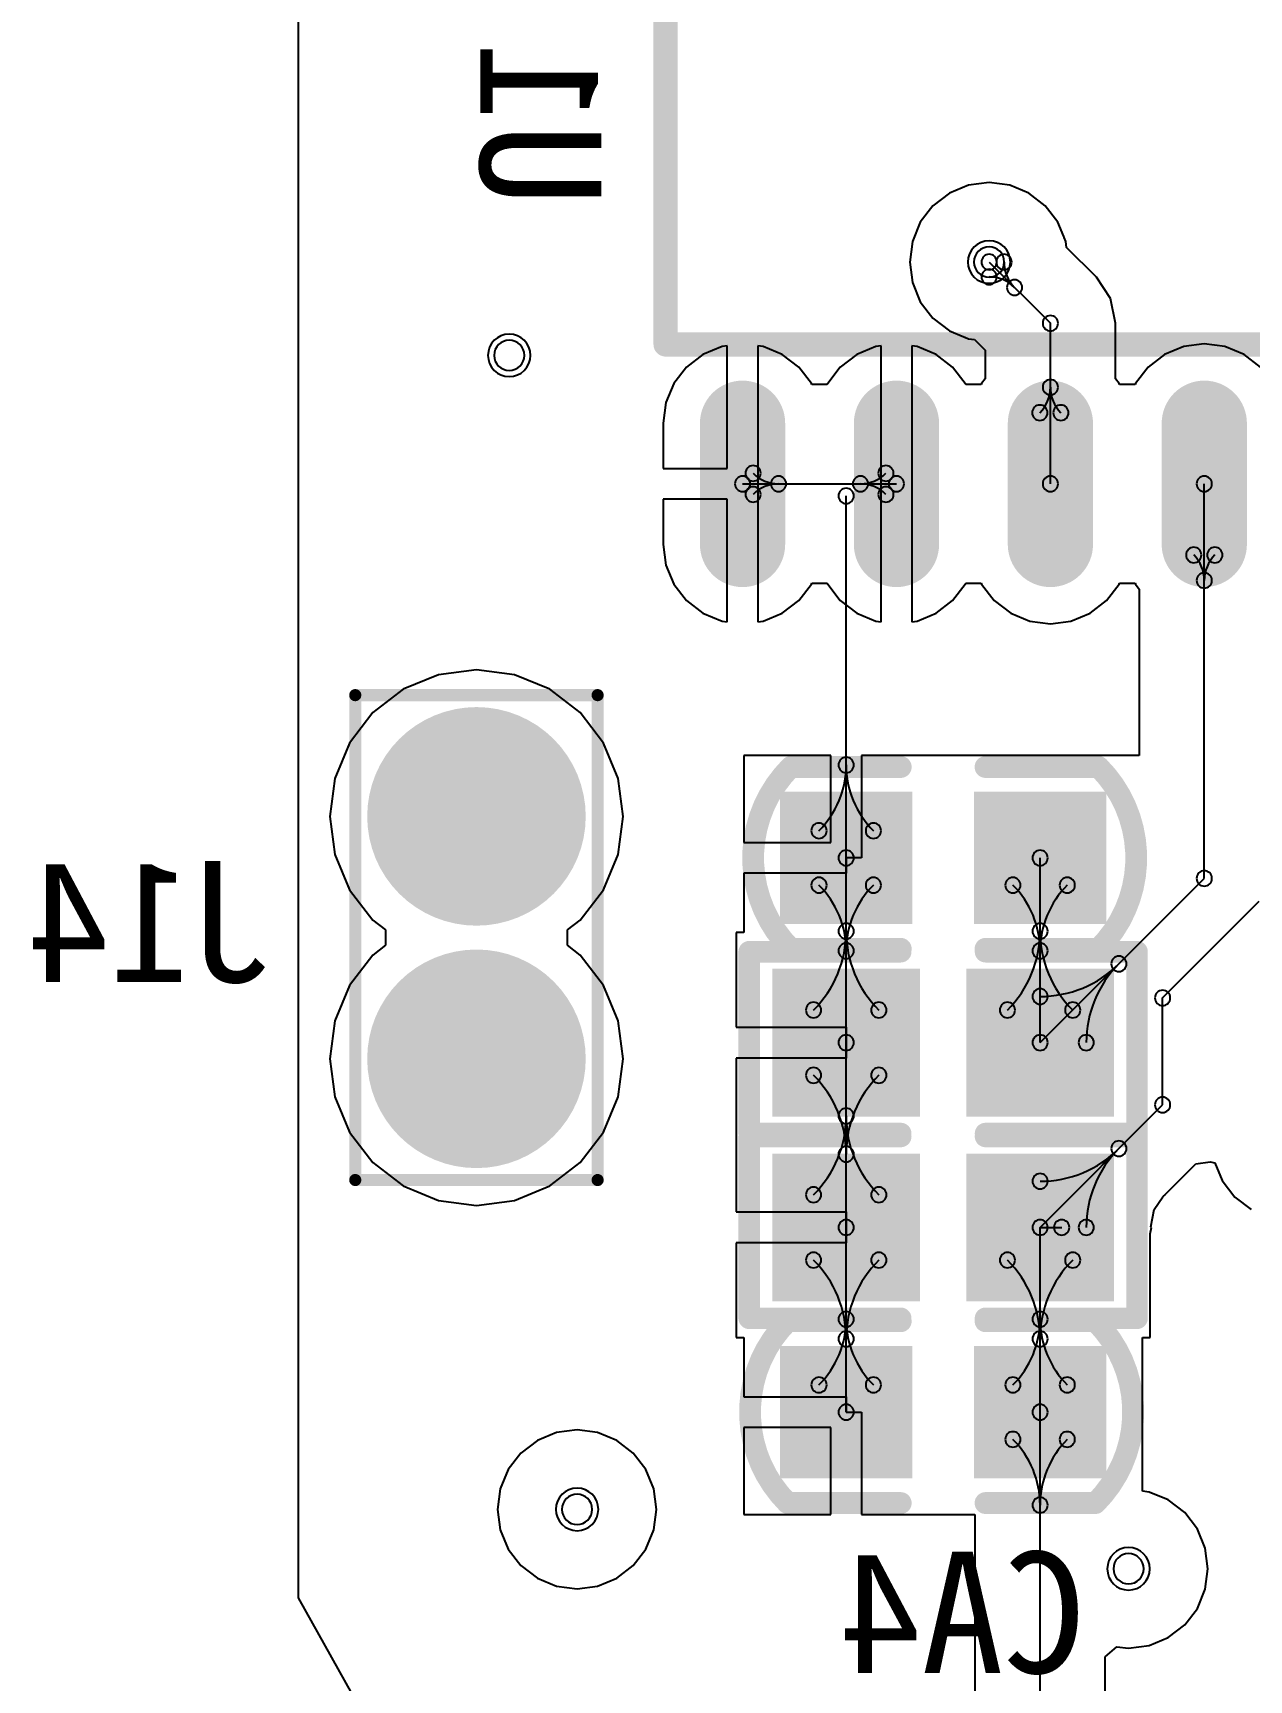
# Model space of a CAD drawing. Header units: inches. Extents: x 32166 to 34772, y 2386 to 4229.
# Drawn here: x 34273 to 34316.4, y 3121.5 to 3180.2 of the extents above; entities that cross this region are included whole.
import ezdxf

# ---------------------------------------------------------------- set-up
doc = ezdxf.new("R2010")
doc.units = ezdxf.units.IN
doc.header["$LTSCALE"] = 0.64311
doc.header["$MEASUREMENT"] = 0
for name, color, linetype in [('BOTTOMLAYER', 5, 'CONTINUOUS'), ('BOTTOMOVERLAY', 54, 'CONTINUOUS'), ('BOTTOMPASTE', 16, 'CONTINUOUS'), ('BOTTOMSOLDER', 6, 'CONTINUOUS'), ('MULTILAYER', 9, 'CONTINUOUS')]:
    doc.layers.add(name, color=color, linetype=linetype)
doc.styles.get("Standard").update_dxf_attribs({"font": 'txt', "width": 0.8})

msp = doc.modelspace()

# ---------------------------------------------------------------- linework, layer by layer
at = {"layer": 'BOTTOMLAYER'}
for p, q in [((34282.479, 3124.393), (34282.479, 3227.382)), ((34306.368, 3174.735), (34305.685, 3174.452)), ((34307.101, 3174.832), (34306.368, 3174.735)), ((34307.834, 3174.735), (34307.101, 3174.832)), ((34308.517, 3174.452), (34307.834, 3174.735)), ((34305.098, 3174.002), (34304.648, 3173.415)), ((34305.685, 3174.452), (34305.098, 3174.002)), ((34309.104, 3174.002), (34308.517, 3174.452)), ((34309.554, 3173.415), (34309.104, 3174.002)), ((34304.648, 3173.415), (34304.365, 3172.732)), ((34309.765, 3172.905), (34309.554, 3173.415)), ((34304.365, 3172.732), (34304.269, 3171.999)), ((34309.777, 3172.888), (34309.765, 3172.905)), ((34309.781, 3172.867), (34309.777, 3172.888)), ((34309.837, 3172.732), (34309.781, 3172.867)), ((34309.865, 3172.518), (34309.837, 3172.732)), ((34310.926, 3171.457), (34309.865, 3172.518)), ((34304.269, 3171.999), (34304.365, 3171.266)), ((34307.101, 3171.999), (34309.285, 3169.816)), ((34304.365, 3171.266), (34304.648, 3170.583)), ((34311.429, 3170.704), (34310.926, 3171.457)), ((34304.648, 3170.583), (34305.098, 3169.997)), ((34311.606, 3169.816), (34311.429, 3170.704)), ((34305.098, 3169.997), (34305.685, 3169.547)), ((34309.285, 3164.094), (34309.285, 3169.816)), ((34311.606, 3167.841), (34311.606, 3169.816)), ((34305.685, 3169.547), (34306.195, 3169.335)), ((34306.195, 3169.335), (34306.213, 3169.323)), ((34306.213, 3169.323), (34306.234, 3169.319)), ((34306.234, 3169.319), (34306.368, 3169.264)), ((34306.368, 3169.264), (34306.582, 3169.235)), ((34306.582, 3169.235), (34306.963, 3168.854)), ((34296.896, 3168.707), (34296.309, 3168.256)), ((34297.579, 3168.989), (34296.896, 3168.707)), ((34297.763, 3169.014), (34297.579, 3168.989)), ((34297.763, 3164.642), (34297.763, 3169.014)), ((34299.045, 3168.989), (34298.861, 3169.014)), ((34298.861, 3169.014), (34298.861, 3164.093)), ((34299.728, 3168.707), (34299.045, 3168.989)), ((34300.315, 3168.256), (34299.728, 3168.707)), ((34302.382, 3168.707), (34301.796, 3168.256)), ((34303.065, 3168.989), (34302.382, 3168.707)), ((34303.25, 3169.014), (34303.065, 3168.989)), ((34303.25, 3164.093), (34303.25, 3169.014)), ((34304.531, 3168.989), (34304.347, 3169.014)), ((34304.347, 3169.014), (34304.347, 3164.093)), ((34305.214, 3168.707), (34304.531, 3168.989)), ((34305.801, 3168.256), (34305.214, 3168.707)), ((34306.963, 3168.854), (34306.963, 3167.841)), ((34313.355, 3168.707), (34312.768, 3168.256)), ((34314.038, 3168.989), (34313.355, 3168.707)), ((34314.771, 3169.086), (34314.038, 3168.989)), ((34315.504, 3168.989), (34314.771, 3169.086)), ((34316.187, 3168.707), (34315.504, 3168.989)), ((34316.774, 3168.256), (34316.187, 3168.707)), ((34296.309, 3168.256), (34295.859, 3167.67)), ((34300.765, 3167.67), (34300.315, 3168.256)), ((34301.796, 3168.256), (34301.346, 3167.67)), ((34306.251, 3167.67), (34305.801, 3168.256)), ((34312.768, 3168.256), (34312.318, 3167.67)), ((34295.859, 3167.67), (34295.576, 3166.987)), ((34300.781, 3167.631), (34300.765, 3167.67)), ((34301.329, 3167.631), (34300.781, 3167.631)), ((34301.346, 3167.67), (34301.329, 3167.631)), ((34306.267, 3167.631), (34306.251, 3167.67)), ((34306.816, 3167.631), (34306.267, 3167.631)), ((34306.832, 3167.67), (34306.816, 3167.631)), ((34306.963, 3167.841), (34306.832, 3167.67)), ((34311.737, 3167.67), (34311.606, 3167.841)), ((34311.754, 3167.631), (34311.737, 3167.67)), ((34312.302, 3167.631), (34311.754, 3167.631)), ((34312.318, 3167.67), (34312.302, 3167.631)), ((34295.576, 3166.987), (34295.48, 3166.254)), ((34295.48, 3166.254), (34295.48, 3164.642)), ((34295.48, 3164.642), (34297.763, 3164.642)), ((34298.312, 3164.094), (34303.798, 3164.094)), ((34298.861, 3164.093), (34298.861, 3159.174)), ((34303.25, 3159.174), (34303.25, 3164.093)), ((34304.347, 3164.093), (34304.347, 3159.174)), ((34314.771, 3150.032), (34314.771, 3164.094)), ((34297.763, 3163.545), (34295.48, 3163.545)), ((34295.48, 3163.545), (34295.48, 3161.934)), ((34297.763, 3159.174), (34297.763, 3163.545)), ((34302.006, 3150.762), (34302.006, 3163.662)), ((34295.48, 3161.934), (34295.576, 3161.201)), ((34295.576, 3161.201), (34295.859, 3160.518)), ((34295.859, 3160.518), (34296.309, 3159.931)), ((34300.315, 3159.931), (34300.765, 3160.518)), ((34300.765, 3160.518), (34300.781, 3160.557)), ((34300.781, 3160.557), (34301.329, 3160.557)), ((34301.329, 3160.557), (34301.346, 3160.518)), ((34301.346, 3160.518), (34301.796, 3159.931)), ((34305.801, 3159.931), (34306.251, 3160.518)), ((34306.251, 3160.518), (34306.267, 3160.557)), ((34306.267, 3160.557), (34306.816, 3160.557)), ((34306.816, 3160.557), (34306.832, 3160.518)), ((34306.832, 3160.518), (34307.282, 3159.931)), ((34311.287, 3159.931), (34311.737, 3160.518)), ((34311.737, 3160.518), (34311.754, 3160.557)), ((34311.754, 3160.557), (34312.302, 3160.557)), ((34312.302, 3160.557), (34312.318, 3160.518)), ((34312.318, 3160.518), (34312.45, 3160.346)), ((34296.309, 3159.931), (34296.896, 3159.481)), ((34299.728, 3159.481), (34300.315, 3159.931)), ((34301.796, 3159.931), (34302.382, 3159.481)), ((34305.214, 3159.481), (34305.801, 3159.931)), ((34307.282, 3159.931), (34307.869, 3159.481)), ((34310.701, 3159.481), (34311.287, 3159.931)), ((34312.45, 3160.346), (34312.45, 3154.411)), ((34296.896, 3159.481), (34297.579, 3159.198)), ((34299.045, 3159.198), (34299.728, 3159.481)), ((34302.382, 3159.481), (34303.065, 3159.198)), ((34304.531, 3159.198), (34305.214, 3159.481)), ((34307.869, 3159.481), (34308.552, 3159.198)), ((34310.018, 3159.198), (34310.701, 3159.481)), ((34297.579, 3159.198), (34297.763, 3159.174)), ((34298.861, 3159.174), (34299.045, 3159.198)), ((34303.065, 3159.198), (34303.25, 3159.174)), ((34304.347, 3159.174), (34304.531, 3159.198)), ((34308.552, 3159.198), (34309.285, 3159.102)), ((34309.285, 3159.102), (34310.018, 3159.198)), ((34288.826, 3157.471), (34287.473, 3157.293)), ((34290.18, 3157.293), (34288.826, 3157.471)), ((34287.473, 3157.293), (34286.212, 3156.771)), ((34291.441, 3156.771), (34290.18, 3157.293)), ((34286.212, 3156.771), (34285.129, 3155.94)), ((34292.524, 3155.94), (34291.441, 3156.771)), ((34285.129, 3155.94), (34284.298, 3154.857)), ((34293.355, 3154.857), (34292.524, 3155.94)), ((34284.298, 3154.857), (34283.776, 3153.596)), ((34293.877, 3153.596), (34293.355, 3154.857)), ((34301.457, 3154.411), (34298.357, 3154.411)), ((34298.357, 3154.411), (34298.357, 3151.311)), ((34301.457, 3151.311), (34301.457, 3154.411)), ((34312.45, 3154.411), (34302.554, 3154.411)), ((34302.554, 3154.411), (34302.554, 3150.761)), ((34283.776, 3153.596), (34283.598, 3152.243)), ((34294.055, 3152.243), (34293.877, 3153.596)), ((34283.598, 3152.243), (34283.776, 3150.889)), ((34293.877, 3150.889), (34294.055, 3152.243)), ((34298.357, 3151.311), (34301.457, 3151.311)), ((34283.776, 3150.889), (34284.298, 3149.628)), ((34293.355, 3149.628), (34293.877, 3150.889)), ((34302.006, 3144.179), (34302.006, 3150.762)), ((34302.554, 3150.761), (34302.007, 3150.761)), ((34302.007, 3150.761), (34302.007, 3150.214)), ((34308.918, 3144.179), (34308.918, 3150.762)), ((34302.007, 3150.214), (34298.357, 3150.214)), ((34298.357, 3150.214), (34298.357, 3148.101)), ((34308.918, 3144.179), (34314.771, 3150.032)), ((34284.298, 3149.628), (34285.129, 3148.545)), ((34292.524, 3148.545), (34293.355, 3149.628)), ((34313.285, 3145.773), (34316.732, 3149.22)), ((34285.129, 3148.545), (34285.583, 3148.197)), ((34285.583, 3148.197), (34285.583, 3147.648)), ((34292.07, 3148.197), (34292.524, 3148.545)), ((34292.07, 3147.648), (34292.07, 3148.197)), ((34298.357, 3148.101), (34298.083, 3148.101)), ((34298.083, 3148.101), (34298.083, 3144.727)), ((34285.583, 3147.648), (34285.129, 3147.3)), ((34292.524, 3147.3), (34292.07, 3147.648)), ((34285.129, 3147.3), (34284.298, 3146.217)), ((34293.355, 3146.217), (34292.524, 3147.3)), ((34284.298, 3146.217), (34283.776, 3144.956)), ((34293.877, 3144.956), (34293.355, 3146.217)), ((34313.285, 3141.962), (34313.285, 3145.773)), ((34283.776, 3144.956), (34283.598, 3143.603)), ((34294.055, 3143.603), (34293.877, 3144.956)), ((34298.083, 3144.727), (34302.007, 3144.727)), ((34302.007, 3144.727), (34302.007, 3143.63)), ((34302.006, 3137.595), (34302.006, 3144.179)), ((34283.598, 3143.603), (34283.776, 3142.249)), ((34293.877, 3142.249), (34294.055, 3143.603)), ((34302.007, 3143.63), (34298.083, 3143.63)), ((34298.083, 3143.63), (34298.083, 3140.256)), ((34283.776, 3142.249), (34284.298, 3140.988)), ((34293.355, 3140.988), (34293.877, 3142.249)), ((34308.918, 3137.595), (34313.285, 3141.962)), ((34284.298, 3140.988), (34285.129, 3139.905)), ((34292.524, 3139.905), (34293.355, 3140.988)), ((34285.129, 3139.905), (34286.212, 3139.074)), ((34291.441, 3139.074), (34292.524, 3139.905)), ((34298.083, 3140.256), (34298.083, 3138.144)), ((34313.375, 3138.77), (34314.465, 3139.86)), ((34314.465, 3139.86), (34314.982, 3139.928)), ((34314.982, 3139.928), (34315.145, 3139.895)), ((34315.145, 3139.895), (34315.407, 3139.263)), ((34315.407, 3139.263), (34315.857, 3138.677)), ((34286.212, 3139.074), (34287.473, 3138.552)), ((34290.18, 3138.552), (34291.441, 3139.074)), ((34312.99, 3138.236), (34313.291, 3138.685)), ((34313.291, 3138.685), (34313.319, 3138.713)), ((34313.319, 3138.713), (34313.375, 3138.757)), ((34313.375, 3138.757), (34313.375, 3138.77)), ((34313.375, 3138.757), (34313.375, 3138.757)), ((34315.857, 3138.677), (34316.444, 3138.227)), ((34287.473, 3138.552), (34288.826, 3138.374)), ((34288.826, 3138.374), (34290.18, 3138.552)), ((34298.083, 3138.144), (34302.007, 3138.144)), ((34302.007, 3138.144), (34302.007, 3137.046)), ((34312.867, 3137.616), (34312.99, 3138.236)), ((34302.006, 3131.011), (34302.006, 3137.595)), ((34308.918, 3137.595), (34309.687, 3137.595)), ((34308.918, 3131.011), (34308.918, 3137.595)), ((34312.84, 3137.371), (34312.885, 3137.595)), ((34312.885, 3137.595), (34312.867, 3137.616)), ((34312.885, 3137.595), (34312.885, 3137.595)), ((34302.007, 3137.046), (34298.083, 3137.046)), ((34298.083, 3137.046), (34298.083, 3133.672)), ((34312.84, 3133.672), (34312.84, 3137.371)), ((34298.083, 3133.672), (34298.357, 3133.672)), ((34298.357, 3133.672), (34298.357, 3131.56)), ((34312.566, 3128.197), (34312.566, 3133.672)), ((34312.566, 3133.672), (34312.84, 3133.672)), ((34298.357, 3131.56), (34302.007, 3131.56)), ((34302.007, 3131.56), (34302.007, 3131.012)), ((34301.457, 3130.463), (34298.357, 3130.463)), ((34298.357, 3130.463), (34298.357, 3127.363)), ((34301.457, 3127.363), (34301.457, 3130.463)), ((34302.007, 3131.012), (34302.554, 3131.012)), ((34302.554, 3131.012), (34302.554, 3127.363)), ((34308.918, 3119.555), (34308.918, 3131.011)), ((34290.997, 3129.999), (34290.41, 3129.549)), ((34291.68, 3130.282), (34290.997, 3129.999)), ((34292.413, 3130.379), (34291.68, 3130.282)), ((34293.146, 3130.282), (34292.413, 3130.379)), ((34293.829, 3129.999), (34293.146, 3130.282)), ((34294.416, 3129.549), (34293.829, 3129.999)), ((34290.41, 3129.549), (34289.96, 3128.962)), ((34294.866, 3128.962), (34294.416, 3129.549)), ((34289.96, 3128.962), (34289.677, 3128.279)), ((34295.149, 3128.279), (34294.866, 3128.962)), ((34289.677, 3128.279), (34289.581, 3127.546)), ((34295.245, 3127.546), (34295.149, 3128.279)), ((34312.804, 3128.165), (34312.566, 3128.197)), ((34313.487, 3127.883), (34312.804, 3128.165)), ((34289.581, 3127.546), (34289.677, 3126.813)), ((34295.149, 3126.813), (34295.245, 3127.546)), ((34314.074, 3127.432), (34313.487, 3127.883)), ((34298.357, 3127.363), (34301.457, 3127.363)), ((34302.554, 3127.363), (34306.596, 3127.363)), ((34306.596, 3127.363), (34306.596, 3120.516)), ((34314.524, 3126.846), (34314.074, 3127.432)), ((34289.677, 3126.813), (34289.96, 3126.13)), ((34294.866, 3126.13), (34295.149, 3126.813)), ((34314.807, 3126.163), (34314.524, 3126.846)), ((34289.96, 3126.13), (34290.41, 3125.544)), ((34294.416, 3125.544), (34294.866, 3126.13)), ((34314.903, 3125.43), (34314.807, 3126.163)), ((34290.41, 3125.544), (34290.997, 3125.094)), ((34293.829, 3125.094), (34294.416, 3125.544)), ((34314.807, 3124.697), (34314.903, 3125.43)), ((34290.997, 3125.094), (34291.68, 3124.811)), ((34291.68, 3124.811), (34292.413, 3124.714)), ((34292.413, 3124.714), (34293.146, 3124.811)), ((34293.146, 3124.811), (34293.829, 3125.094)), ((34314.524, 3124.014), (34314.807, 3124.697)), ((34291.209, 3108.786), (34282.479, 3124.393)), ((34314.074, 3123.427), (34314.524, 3124.014)), ((34313.487, 3122.977), (34314.074, 3123.427)), ((34312.804, 3122.694), (34313.487, 3122.977)), ((34311.239, 3122.291), (34311.651, 3122.653)), ((34311.239, 3119.555), (34311.239, 3122.291)), ((34311.651, 3122.653), (34312.071, 3122.598)), ((34312.071, 3122.598), (34312.804, 3122.694))]:
    msp.add_line(p, q, dxfattribs=at)
at = {"layer": 'BOTTOMLAYER', "const_width": 2.16}
for points in [[(34298.312, 3166.254), (34298.312, 3161.934)], [(34303.798, 3166.254), (34303.798, 3161.934)], [(34309.285, 3166.254), (34309.285, 3161.934)], [(34314.771, 3166.254), (34314.771, 3161.934)]]:
    msp.add_lwpolyline(points, dxfattribs=at)
at = {"layer": 'BOTTOMLAYER'}
for points, const_width in [([(34298.312, 3165.714, 1), (34298.312, 3166.794, 1)], 1.08), ([(34303.798, 3165.714, 1), (34303.798, 3166.794, 1)], 1.08), ([(34309.285, 3165.714, 1), (34309.285, 3166.794, 1)], 1.08), ([(34314.771, 3165.714, 1), (34314.771, 3166.794, 1)], 1.08), ([(34298.312, 3161.394, 1), (34298.312, 3162.474, 1)], 1.08), ([(34303.798, 3161.394, 1), (34303.798, 3162.474, 1)], 1.08), ([(34309.285, 3161.394, 1), (34309.285, 3162.474, 1)], 1.08), ([(34314.771, 3161.394, 1), (34314.771, 3162.474, 1)], 1.08), ([(34290.554, 3152.243, 1), (34287.098, 3152.243, 1)], 3.456), ([(34290.554, 3143.603, 1), (34287.098, 3143.603, 1)], 3.456)]:
    msp.add_lwpolyline(points, format="xyb", close=True, dxfattribs=dict(at, const_width=const_width))
for centre, radius, start, end in [((34307.101, 3171.999), 0.54, 0, 180), ((34307.101, 3171.999), 0.274, 0, 180), ((34307.632, 3171.999), 0.274, 0, 180), ((34307.632, 3171.999), 0.274, 0, 180), ((34307.101, 3171.999), 0.54, 180, 0), ((34307.101, 3171.999), 0.274, 180, 0), ((34307.101, 3171.468), 0.274, 0, 180), ((34307.101, 3171.468), 0.274, 0, 180), ((34307.632, 3171.999), 0.274, 180, 0), ((34307.632, 3171.999), 0.274, 180, 0), ((34308.915, 3171.999), 1.283, 180.00037, 225.00037), ((34308.915, 3171.999), 1.283, 180.00037, 225.00037), ((34307.101, 3171.468), 0.274, 180, 0), ((34307.101, 3171.468), 0.274, 180, 0), ((34307.101, 3170.185), 1.283, 44.99963, 89.99963), ((34307.101, 3170.185), 1.283, 44.99963, 89.99963), ((34308.008, 3171.092), 0.274, 0, 180), ((34308.008, 3171.092), 0.274, 0, 180), ((34308.008, 3171.092), 0.274, 0, 180), ((34308.008, 3171.092), 0.274, 0, 180), ((34308.008, 3171.092), 0.274, 180, 0), ((34308.008, 3171.092), 0.274, 180, 0), ((34308.008, 3171.092), 0.274, 180, 0), ((34308.008, 3171.092), 0.274, 180, 0), ((34309.285, 3169.816), 0.274, 0, 180), ((34309.285, 3169.816), 0.274, 0, 180), ((34309.285, 3169.816), 0.274, 180, 0), ((34309.285, 3169.816), 0.274, 180, 0), ((34289.996, 3168.673), 0.54, 0, 180), ((34289.996, 3168.673), 0.54, 180, 0), ((34308.002, 3167.537), 1.283, 314.99963, 359.99963), ((34308.002, 3167.537), 1.283, 314.99963, 359.99963), ((34309.285, 3167.537), 0.274, 0, 180), ((34309.285, 3167.537), 0.274, 0, 180), ((34309.285, 3167.537), 0.274, 0, 180), ((34309.285, 3167.537), 0.274, 0, 180), ((34309.285, 3167.537), 0.274, 180, 0), ((34309.285, 3167.537), 0.274, 180, 0), ((34309.285, 3167.537), 0.274, 180, 0), ((34309.285, 3167.537), 0.274, 180, 0), ((34310.568, 3167.537), 1.283, 180.00037, 225.00037), ((34310.568, 3167.537), 1.283, 180.00037, 225.00037), ((34308.909, 3166.629), 0.274, 0, 180), ((34308.909, 3166.629), 0.274, 0, 180), ((34309.66, 3166.629), 0.274, 0, 180), ((34309.66, 3166.629), 0.274, 0, 180), ((34308.909, 3166.629), 0.274, 180, 0), ((34308.909, 3166.629), 0.274, 180, 0), ((34309.66, 3166.629), 0.274, 180, 0), ((34309.66, 3166.629), 0.274, 180, 0), ((34298.688, 3164.469), 0.274, 0, 180), ((34298.688, 3164.469), 0.274, 0, 180), ((34303.423, 3164.469), 0.274, 0, 180), ((34303.423, 3164.469), 0.274, 0, 180), ((34298.312, 3164.094), 0.274, 0, 180), ((34298.312, 3164.094), 0.274, 180, 0), ((34298.688, 3164.469), 0.274, 180, 0), ((34298.688, 3164.469), 0.274, 180, 0), ((34298.688, 3163.718), 0.274, 0, 180), ((34298.688, 3163.718), 0.274, 0, 180), ((34299.595, 3165.377), 1.283, 224.99963, 269.99963), ((34299.595, 3165.377), 1.283, 224.99963, 269.99963), ((34299.595, 3162.811), 1.283, 90.00037, 135.00037), ((34299.595, 3162.811), 1.283, 90.00037, 135.00037), ((34299.595, 3164.094), 0.274, 0, 180), ((34299.595, 3164.094), 0.274, 0, 180), ((34299.595, 3164.094), 0.274, 0, 180), ((34299.595, 3164.094), 0.274, 0, 180), ((34299.595, 3164.094), 0.274, 180, 0), ((34299.595, 3164.094), 0.274, 180, 0), ((34299.595, 3164.094), 0.274, 180, 0), ((34299.595, 3164.094), 0.274, 180, 0), ((34302.006, 3163.662), 0.274, 0, 180), ((34302.515, 3164.094), 0.274, 0, 180), ((34302.515, 3164.094), 0.274, 0, 180), ((34302.515, 3164.094), 0.274, 0, 180), ((34302.515, 3164.094), 0.274, 0, 180), ((34302.515, 3164.094), 0.274, 180, 0), ((34302.515, 3164.094), 0.274, 180, 0), ((34302.515, 3164.094), 0.274, 180, 0), ((34302.515, 3164.094), 0.274, 180, 0), ((34302.515, 3165.377), 1.283, 270.00037, 315.00037), ((34302.515, 3165.377), 1.283, 270.00037, 315.00037), ((34302.515, 3162.811), 1.283, 44.99963, 89.99963), ((34302.515, 3162.811), 1.283, 44.99963, 89.99963), ((34303.423, 3164.469), 0.274, 180, 0), ((34303.423, 3164.469), 0.274, 180, 0), ((34303.423, 3163.718), 0.274, 0, 180), ((34303.423, 3163.718), 0.274, 0, 180), ((34303.798, 3164.094), 0.274, 0, 180), ((34303.798, 3164.094), 0.274, 180, 0), ((34309.285, 3164.094), 0.274, 0, 180), ((34309.285, 3164.094), 0.274, 180, 0), ((34314.771, 3164.094), 0.274, 0, 180), ((34314.771, 3164.094), 0.274, 180, 0), ((34298.688, 3163.718), 0.274, 180, 0), ((34298.688, 3163.718), 0.274, 180, 0), ((34302.006, 3163.662), 0.274, 180, 0), ((34303.423, 3163.718), 0.274, 180, 0), ((34303.423, 3163.718), 0.274, 180, 0), ((34314.395, 3161.558), 0.274, 0, 180), ((34314.395, 3161.558), 0.274, 0, 180), ((34315.147, 3161.558), 0.274, 0, 180), ((34315.147, 3161.558), 0.274, 0, 180), ((34314.395, 3161.558), 0.274, 180, 0), ((34314.395, 3161.558), 0.274, 180, 0), ((34313.488, 3160.651), 1.283, 0.00037, 45.00037), ((34313.488, 3160.651), 1.283, 0.00037, 45.00037), ((34316.054, 3160.651), 1.283, 134.99963, 179.99963), ((34316.054, 3160.651), 1.283, 134.99963, 179.99963), ((34315.147, 3161.558), 0.274, 180, 0), ((34315.147, 3161.558), 0.274, 180, 0), ((34314.771, 3160.651), 0.274, 0, 180), ((34314.771, 3160.651), 0.274, 0, 180), ((34314.771, 3160.651), 0.274, 0, 180), ((34314.771, 3160.651), 0.274, 0, 180), ((34314.771, 3160.651), 0.274, 180, 0), ((34314.771, 3160.651), 0.274, 180, 0), ((34314.771, 3160.651), 0.274, 180, 0), ((34314.771, 3160.651), 0.274, 180, 0), ((34298.694, 3154.074), 3.311, 315.00014, 0.00014), ((34298.694, 3154.074), 3.311, 315.00014, 0.00014), ((34302.006, 3154.074), 0.274, 0, 180), ((34302.006, 3154.074), 0.274, 0, 180), ((34302.006, 3154.074), 0.274, 0, 180), ((34302.006, 3154.074), 0.274, 0, 180), ((34302.006, 3154.074), 0.274, 180, 0), ((34302.006, 3154.074), 0.274, 180, 0), ((34302.006, 3154.074), 0.274, 180, 0), ((34302.006, 3154.074), 0.274, 180, 0), ((34305.317, 3154.074), 3.311, 179.99986, 224.99986), ((34305.317, 3154.074), 3.311, 179.99986, 224.99986), ((34301.036, 3151.732), 0.274, 0, 180), ((34301.036, 3151.732), 0.274, 0, 180), ((34301.036, 3151.732), 0.274, 180, 0), ((34301.036, 3151.732), 0.274, 180, 0), ((34302.975, 3151.732), 0.274, 0, 180), ((34302.975, 3151.732), 0.274, 0, 180), ((34302.975, 3151.732), 0.274, 180, 0), ((34302.975, 3151.732), 0.274, 180, 0), ((34302.006, 3150.762), 0.274, 0, 180), ((34302.006, 3150.762), 0.274, 0, 180), ((34308.918, 3150.762), 0.274, 0, 180), ((34302.006, 3150.762), 0.274, 180, 0), ((34302.006, 3150.762), 0.274, 180, 0), ((34308.918, 3150.762), 0.274, 180, 0), ((34301.036, 3149.792), 0.274, 0, 180), ((34301.036, 3149.792), 0.274, 0, 180), ((34302.975, 3149.792), 0.274, 0, 180), ((34302.975, 3149.792), 0.274, 0, 180), ((34307.948, 3149.792), 0.274, 0, 180), ((34307.948, 3149.792), 0.274, 0, 180), ((34309.887, 3149.792), 0.274, 0, 180), ((34309.887, 3149.792), 0.274, 0, 180), ((34314.771, 3150.032), 0.274, 0, 180), ((34314.771, 3150.032), 0.274, 0, 180), ((34314.771, 3150.032), 0.274, 180, 0), ((34314.771, 3150.032), 0.274, 180, 0), ((34301.036, 3149.792), 0.274, 180, 0), ((34301.036, 3149.792), 0.274, 180, 0), ((34298.694, 3147.451), 3.311, 359.99986, 44.99986), ((34298.694, 3147.451), 3.311, 359.99986, 44.99986), ((34305.317, 3147.451), 3.311, 135.00014, 180.00014), ((34305.317, 3147.451), 3.311, 135.00014, 180.00014), ((34302.975, 3149.792), 0.274, 180, 0), ((34302.975, 3149.792), 0.274, 180, 0), ((34307.948, 3149.792), 0.274, 180, 0), ((34307.948, 3149.792), 0.274, 180, 0), ((34305.606, 3147.451), 3.311, 359.99986, 44.99986), ((34305.606, 3147.451), 3.311, 359.99986, 44.99986), ((34312.229, 3147.451), 3.311, 135.00014, 180.00014), ((34312.229, 3147.451), 3.311, 135.00014, 180.00014), ((34309.887, 3149.792), 0.274, 180, 0), ((34309.887, 3149.792), 0.274, 180, 0), ((34298.032, 3148.152), 3.974, 315, 0), ((34298.032, 3148.152), 3.974, 315, 0), ((34302.006, 3148.152), 0.274, 0, 180), ((34302.006, 3148.152), 0.274, 0, 180), ((34302.006, 3148.152), 0.274, 0, 180), ((34302.006, 3148.152), 0.274, 0, 180), ((34302.006, 3148.152), 0.274, 180, 0), ((34302.006, 3148.152), 0.274, 180, 0), ((34302.006, 3148.152), 0.274, 180, 0), ((34302.006, 3148.152), 0.274, 180, 0), ((34305.979, 3148.152), 3.974, 180, 225), ((34305.979, 3148.152), 3.974, 180, 225), ((34304.944, 3148.152), 3.974, 315, 0), ((34304.944, 3148.152), 3.974, 315, 0), ((34308.918, 3148.152), 0.274, 0, 180), ((34308.918, 3148.152), 0.274, 0, 180), ((34308.918, 3148.152), 0.274, 0, 180), ((34308.918, 3148.152), 0.274, 0, 180), ((34308.918, 3148.152), 0.274, 180, 0), ((34308.918, 3148.152), 0.274, 180, 0), ((34308.918, 3148.152), 0.274, 180, 0), ((34308.918, 3148.152), 0.274, 180, 0), ((34312.891, 3148.152), 3.974, 180, 225), ((34312.891, 3148.152), 3.974, 180, 225), ((34302.006, 3147.451), 0.274, 0, 180), ((34302.006, 3147.451), 0.274, 0, 180), ((34302.006, 3147.451), 0.274, 0, 180), ((34302.006, 3147.451), 0.274, 0, 180), ((34308.918, 3147.451), 0.274, 0, 180), ((34308.918, 3147.451), 0.274, 0, 180), ((34308.918, 3147.451), 0.274, 0, 180), ((34308.918, 3147.451), 0.274, 0, 180), ((34302.006, 3147.451), 0.274, 180, 0), ((34302.006, 3147.451), 0.274, 180, 0), ((34302.006, 3147.451), 0.274, 180, 0), ((34302.006, 3147.451), 0.274, 180, 0), ((34308.918, 3147.451), 0.274, 180, 0), ((34308.918, 3147.451), 0.274, 180, 0), ((34308.918, 3147.451), 0.274, 180, 0), ((34308.918, 3147.451), 0.274, 180, 0), ((34308.918, 3149.798), 3.974, 270, 315), ((34308.918, 3149.798), 3.974, 270, 315), ((34314.537, 3144.179), 3.974, 135, 180), ((34314.537, 3144.179), 3.974, 135, 180), ((34311.727, 3146.988), 0.274, 0, 180), ((34311.727, 3146.988), 0.274, 0, 180), ((34311.727, 3146.988), 0.274, 0, 180), ((34311.727, 3146.988), 0.274, 0, 180), ((34311.727, 3146.988), 0.274, 180, 0), ((34311.727, 3146.988), 0.274, 180, 0), ((34311.727, 3146.988), 0.274, 180, 0), ((34311.727, 3146.988), 0.274, 180, 0), ((34308.918, 3145.824), 0.274, 0, 180), ((34308.918, 3145.824), 0.274, 0, 180), ((34308.918, 3145.824), 0.274, 180, 0), ((34308.918, 3145.824), 0.274, 180, 0), ((34313.285, 3145.773), 0.274, 0, 180), ((34313.285, 3145.773), 0.274, 0, 180), ((34313.285, 3145.773), 0.274, 180, 0), ((34313.285, 3145.773), 0.274, 180, 0), ((34300.842, 3145.342), 0.274, 0, 180), ((34300.842, 3145.342), 0.274, 0, 180), ((34300.842, 3145.342), 0.274, 180, 0), ((34300.842, 3145.342), 0.274, 180, 0), ((34303.169, 3145.342), 0.274, 0, 180), ((34303.169, 3145.342), 0.274, 0, 180), ((34303.169, 3145.342), 0.274, 180, 0), ((34303.169, 3145.342), 0.274, 180, 0), ((34307.754, 3145.342), 0.274, 0, 180), ((34307.754, 3145.342), 0.274, 0, 180), ((34307.754, 3145.342), 0.274, 180, 0), ((34307.754, 3145.342), 0.274, 180, 0), ((34310.081, 3145.342), 0.274, 0, 180), ((34310.081, 3145.342), 0.274, 0, 180), ((34310.081, 3145.342), 0.274, 180, 0), ((34310.081, 3145.342), 0.274, 180, 0), ((34302.006, 3144.179), 0.274, 0, 180), ((34302.006, 3144.179), 0.274, 0, 180), ((34302.006, 3144.179), 0.274, 180, 0), ((34302.006, 3144.179), 0.274, 180, 0), ((34308.918, 3144.179), 0.274, 0, 180), ((34308.918, 3144.179), 0.274, 0, 180), ((34308.918, 3144.179), 0.274, 180, 0), ((34308.918, 3144.179), 0.274, 180, 0), ((34310.563, 3144.179), 0.274, 0, 180), ((34310.563, 3144.179), 0.274, 0, 180), ((34310.563, 3144.179), 0.274, 180, 0), ((34310.563, 3144.179), 0.274, 180, 0), ((34300.842, 3143.015), 0.274, 0, 180), ((34300.842, 3143.015), 0.274, 0, 180), ((34300.842, 3143.015), 0.274, 180, 0), ((34300.842, 3143.015), 0.274, 180, 0), ((34298.032, 3140.205), 3.974, 360, 45), ((34298.032, 3140.205), 3.974, 360, 45), ((34305.979, 3140.205), 3.974, 135, 180), ((34305.979, 3140.205), 3.974, 135, 180), ((34303.169, 3143.015), 0.274, 0, 180), ((34303.169, 3143.015), 0.274, 0, 180), ((34303.169, 3143.015), 0.274, 180, 0), ((34303.169, 3143.015), 0.274, 180, 0), ((34313.285, 3141.962), 0.274, 0, 180), ((34313.285, 3141.962), 0.274, 0, 180), ((34302.006, 3141.568), 0.274, 0, 180), ((34302.006, 3141.568), 0.274, 0, 180), ((34302.006, 3141.568), 0.274, 0, 180), ((34302.006, 3141.568), 0.274, 0, 180), ((34313.285, 3141.962), 0.274, 180, 0), ((34313.285, 3141.962), 0.274, 180, 0), ((34298.032, 3141.568), 3.974, 315, 0), ((34298.032, 3141.568), 3.974, 315, 0), ((34302.006, 3141.568), 0.274, 180, 0), ((34302.006, 3141.568), 0.274, 180, 0), ((34302.006, 3141.568), 0.274, 180, 0), ((34302.006, 3141.568), 0.274, 180, 0), ((34305.979, 3141.568), 3.974, 180, 225), ((34305.979, 3141.568), 3.974, 180, 225), ((34302.006, 3140.205), 0.274, 0, 180), ((34302.006, 3140.205), 0.274, 0, 180), ((34302.006, 3140.205), 0.274, 0, 180), ((34302.006, 3140.205), 0.274, 0, 180), ((34311.727, 3140.405), 0.274, 0, 180), ((34311.727, 3140.405), 0.274, 0, 180), ((34311.727, 3140.405), 0.274, 0, 180), ((34311.727, 3140.405), 0.274, 0, 180), ((34302.006, 3140.205), 0.274, 180, 0), ((34302.006, 3140.205), 0.274, 180, 0), ((34302.006, 3140.205), 0.274, 180, 0), ((34302.006, 3140.205), 0.274, 180, 0), ((34308.918, 3143.214), 3.974, 270, 315), ((34308.918, 3143.214), 3.974, 270, 315), ((34314.537, 3137.595), 3.974, 135, 180), ((34314.537, 3137.595), 3.974, 135, 180), ((34311.727, 3140.405), 0.274, 180, 0), ((34311.727, 3140.405), 0.274, 180, 0), ((34311.727, 3140.405), 0.274, 180, 0), ((34311.727, 3140.405), 0.274, 180, 0), ((34308.918, 3139.241), 0.274, 0, 180), ((34308.918, 3139.241), 0.274, 0, 180), ((34300.842, 3138.759), 0.274, 0, 180), ((34300.842, 3138.759), 0.274, 0, 180), ((34300.842, 3138.759), 0.274, 180, 0), ((34300.842, 3138.759), 0.274, 180, 0), ((34303.169, 3138.759), 0.274, 0, 180), ((34303.169, 3138.759), 0.274, 0, 180), ((34303.169, 3138.759), 0.274, 180, 0), ((34303.169, 3138.759), 0.274, 180, 0), ((34308.918, 3139.241), 0.274, 180, 0), ((34308.918, 3139.241), 0.274, 180, 0), ((34302.006, 3137.595), 0.274, 0, 180), ((34302.006, 3137.595), 0.274, 0, 180), ((34302.006, 3137.595), 0.274, 180, 0), ((34302.006, 3137.595), 0.274, 180, 0), ((34308.918, 3137.595), 0.274, 0, 180), ((34308.918, 3137.595), 0.274, 0, 180), ((34308.918, 3137.595), 0.274, 0, 180), ((34308.918, 3137.595), 0.274, 180, 0), ((34308.918, 3137.595), 0.274, 180, 0), ((34308.918, 3137.595), 0.274, 180, 0), ((34309.687, 3137.595), 0.274, 0, 180), ((34309.687, 3137.595), 0.274, 180, 0), ((34310.563, 3137.595), 0.274, 0, 180), ((34310.563, 3137.595), 0.274, 0, 180), ((34310.563, 3137.595), 0.274, 180, 0), ((34310.563, 3137.595), 0.274, 180, 0), ((34300.842, 3136.431), 0.274, 0, 180), ((34300.842, 3136.431), 0.274, 0, 180), ((34300.842, 3136.431), 0.274, 180, 0), ((34300.842, 3136.431), 0.274, 180, 0), ((34298.032, 3133.621), 3.974, 360, 45), ((34298.032, 3133.621), 3.974, 360, 45), ((34305.979, 3133.621), 3.974, 135, 180), ((34305.979, 3133.621), 3.974, 135, 180), ((34303.169, 3136.431), 0.274, 0, 180), ((34303.169, 3136.431), 0.274, 0, 180), ((34303.169, 3136.431), 0.274, 180, 0), ((34303.169, 3136.431), 0.274, 180, 0), ((34307.754, 3136.431), 0.274, 0, 180), ((34307.754, 3136.431), 0.274, 0, 180), ((34307.754, 3136.431), 0.274, 180, 0), ((34307.754, 3136.431), 0.274, 180, 0), ((34304.944, 3133.621), 3.974, 360, 45), ((34304.944, 3133.621), 3.974, 360, 45), ((34312.891, 3133.621), 3.974, 135, 180), ((34312.891, 3133.621), 3.974, 135, 180), ((34310.081, 3136.431), 0.274, 0, 180), ((34310.081, 3136.431), 0.274, 0, 180), ((34310.081, 3136.431), 0.274, 180, 0), ((34310.081, 3136.431), 0.274, 180, 0), ((34302.006, 3134.323), 0.274, 0, 180), ((34302.006, 3134.323), 0.274, 0, 180), ((34302.006, 3134.323), 0.274, 0, 180), ((34302.006, 3134.323), 0.274, 0, 180), ((34308.918, 3134.323), 0.274, 0, 180), ((34308.918, 3134.323), 0.274, 0, 180), ((34308.918, 3134.323), 0.274, 0, 180), ((34308.918, 3134.323), 0.274, 0, 180), ((34298.694, 3134.323), 3.311, 315.00014, 0.00014), ((34298.694, 3134.323), 3.311, 315.00014, 0.00014), ((34302.006, 3134.323), 0.274, 180, 0), ((34302.006, 3134.323), 0.274, 180, 0), ((34302.006, 3134.323), 0.274, 180, 0), ((34302.006, 3134.323), 0.274, 180, 0), ((34305.317, 3134.323), 3.311, 179.99986, 224.99986), ((34305.317, 3134.323), 3.311, 179.99986, 224.99986), ((34305.606, 3134.323), 3.311, 315.00014, 0.00014), ((34305.606, 3134.323), 3.311, 315.00014, 0.00014), ((34308.918, 3134.323), 0.274, 180, 0), ((34308.918, 3134.323), 0.274, 180, 0), ((34308.918, 3134.323), 0.274, 180, 0), ((34308.918, 3134.323), 0.274, 180, 0), ((34312.229, 3134.323), 3.311, 179.99986, 224.99986), ((34312.229, 3134.323), 3.311, 179.99986, 224.99986), ((34302.006, 3133.621), 0.274, 0, 180), ((34302.006, 3133.621), 0.274, 0, 180), ((34302.006, 3133.621), 0.274, 0, 180), ((34302.006, 3133.621), 0.274, 0, 180), ((34302.006, 3133.621), 0.274, 180, 0), ((34302.006, 3133.621), 0.274, 180, 0), ((34302.006, 3133.621), 0.274, 180, 0), ((34302.006, 3133.621), 0.274, 180, 0), ((34308.918, 3133.621), 0.274, 0, 180), ((34308.918, 3133.621), 0.274, 0, 180), ((34308.918, 3133.621), 0.274, 0, 180), ((34308.918, 3133.621), 0.274, 0, 180), ((34308.918, 3133.621), 0.274, 180, 0), ((34308.918, 3133.621), 0.274, 180, 0), ((34308.918, 3133.621), 0.274, 180, 0), ((34308.918, 3133.621), 0.274, 180, 0), ((34301.036, 3131.981), 0.274, 0, 180), ((34301.036, 3131.981), 0.274, 0, 180), ((34302.975, 3131.981), 0.274, 0, 180), ((34302.975, 3131.981), 0.274, 0, 180), ((34307.948, 3131.981), 0.274, 0, 180), ((34307.948, 3131.981), 0.274, 0, 180), ((34309.887, 3131.981), 0.274, 0, 180), ((34309.887, 3131.981), 0.274, 0, 180), ((34301.036, 3131.981), 0.274, 180, 0), ((34301.036, 3131.981), 0.274, 180, 0), ((34302.975, 3131.981), 0.274, 180, 0), ((34302.975, 3131.981), 0.274, 180, 0), ((34307.948, 3131.981), 0.274, 180, 0), ((34307.948, 3131.981), 0.274, 180, 0), ((34309.887, 3131.981), 0.274, 180, 0), ((34309.887, 3131.981), 0.274, 180, 0), ((34302.006, 3131.011), 0.274, 0, 180), ((34308.918, 3131.011), 0.274, 0, 180), ((34308.918, 3131.011), 0.274, 0, 180), ((34302.006, 3131.011), 0.274, 180, 0), ((34308.918, 3131.011), 0.274, 180, 0), ((34308.918, 3131.011), 0.274, 180, 0), ((34307.948, 3130.041), 0.274, 0, 180), ((34307.948, 3130.041), 0.274, 0, 180), ((34307.948, 3130.041), 0.274, 180, 0), ((34307.948, 3130.041), 0.274, 180, 0), ((34305.606, 3127.7), 3.311, 359.99986, 44.99986), ((34305.606, 3127.7), 3.311, 359.99986, 44.99986), ((34312.229, 3127.7), 3.311, 135.00014, 180.00014), ((34312.229, 3127.7), 3.311, 135.00014, 180.00014), ((34309.887, 3130.041), 0.274, 0, 180), ((34309.887, 3130.041), 0.274, 0, 180), ((34309.887, 3130.041), 0.274, 180, 0), ((34309.887, 3130.041), 0.274, 180, 0), ((34292.413, 3127.546), 0.54, 0, 180), ((34292.413, 3127.546), 0.54, 180, 0), ((34308.918, 3127.7), 0.274, 0, 180), ((34308.918, 3127.7), 0.274, 0, 180), ((34308.918, 3127.7), 0.274, 0, 180), ((34308.918, 3127.7), 0.274, 0, 180), ((34308.918, 3127.7), 0.274, 180, 0), ((34308.918, 3127.7), 0.274, 180, 0), ((34308.918, 3127.7), 0.274, 180, 0), ((34308.918, 3127.7), 0.274, 180, 0), ((34312.071, 3125.43), 0.54, 0, 180), ((34312.071, 3125.43), 0.54, 180, 0)]:
    msp.add_arc(centre, radius, start, end, dxfattribs=at)
for points in [[(34300.085, 3148.842), (34303.926, 3148.842), (34300.085, 3152.683), (34303.926, 3152.683)], [(34306.997, 3148.842), (34310.838, 3148.842), (34306.997, 3152.683), (34310.838, 3152.683)], [(34304.2, 3146.373), (34299.811, 3146.373), (34304.2, 3141.984), (34299.811, 3141.984)], [(34311.112, 3146.373), (34306.723, 3146.373), (34311.112, 3141.984), (34306.723, 3141.984)], [(34299.811, 3135.4), (34304.2, 3135.4), (34299.811, 3139.789), (34304.2, 3139.789)], [(34306.723, 3135.4), (34311.112, 3135.4), (34306.723, 3139.789), (34311.112, 3139.789)], [(34303.926, 3132.931), (34300.085, 3132.931), (34303.926, 3129.091), (34300.085, 3129.091)], [(34310.838, 3132.931), (34306.997, 3132.931), (34310.838, 3129.091), (34306.997, 3129.091)]]:
    msp.add_solid(points, dxfattribs=at)
at = {"layer": 'BOTTOMOVERLAY'}
for points, const_width in [([(34295.569, 3169.062), (34295.569, 3182.886)], 0.864), ([(34295.569, 3169.062), (34339.46, 3169.062)], 0.864), ([(34284.506, 3139.283), (34284.506, 3156.563)], 0.432), ([(34284.506, 3156.563), (34293.146, 3156.563)], 0.432), ([(34293.146, 3139.283), (34293.146, 3156.563)], 0.432), ([(34300.03, 3154.002), (34303.95, 3154.002)], 0.778), ([(34306.973, 3154.002), (34311.003, 3154.002)], 0.778), ([(34298.55, 3140.939), (34298.55, 3147.419)], 0.768), ([(34298.55, 3147.419), (34303.95, 3147.419)], 0.768), ([(34300.03, 3147.522), (34303.95, 3147.522)], 0.778), ([(34306.973, 3147.522), (34311.003, 3147.522)], 0.778), ([(34306.974, 3147.419), (34312.374, 3147.419)], 0.768), ([(34312.374, 3140.939), (34312.374, 3147.419)], 0.768), ([(34298.55, 3140.939), (34303.95, 3140.939)], 0.768), ([(34298.55, 3134.355), (34298.55, 3140.835)], 0.768), ([(34298.55, 3140.835), (34303.95, 3140.835)], 0.768), ([(34306.974, 3140.939), (34312.374, 3140.939)], 0.768), ([(34306.973, 3140.835), (34312.373, 3140.835)], 0.768), ([(34312.373, 3134.355), (34312.373, 3140.835)], 0.768), ([(34284.506, 3139.283), (34293.146, 3139.283)], 0.432), ([(34298.55, 3134.355), (34303.95, 3134.355)], 0.768), ([(34299.92, 3134.251), (34303.95, 3134.251)], 0.778), ([(34306.974, 3134.251), (34310.893, 3134.251)], 0.778), ([(34306.973, 3134.355), (34312.373, 3134.355)], 0.768), ([(34299.92, 3127.771), (34303.95, 3127.771)], 0.778), ([(34306.974, 3127.771), (34310.893, 3127.771)], 0.778)]:
    msp.add_lwpolyline(points, dxfattribs=dict(at, const_width=const_width))
for points, const_width in [([(34295.569, 3168.846, 1), (34295.569, 3169.278, 1)], 0.432), ([(34295.569, 3168.846, 1), (34295.569, 3169.278, 1)], 0.432), ([(34284.614, 3156.563, 1), (34284.398, 3156.563, 1)], 0.216), ([(34284.614, 3156.563, 1), (34284.398, 3156.563, 1)], 0.216), ([(34293.254, 3156.563, 1), (34293.038, 3156.563, 1)], 0.216), ([(34293.254, 3156.563, 1), (34293.038, 3156.563, 1)], 0.216), ([(34300.03, 3153.808, 1), (34300.03, 3154.197, 1)], 0.389), ([(34300.03, 3153.808, 1), (34300.03, 3154.197, 1)], 0.389), ([(34303.95, 3153.808, 1), (34303.95, 3154.197, 1)], 0.389), ([(34306.973, 3153.808, 1), (34306.973, 3154.197, 1)], 0.389), ([(34311.003, 3153.808, 1), (34311.003, 3154.197, 1)], 0.389), ([(34311.003, 3153.808, 1), (34311.003, 3154.197, 1)], 0.389), ([(34298.55, 3147.611, 1), (34298.55, 3147.227, 1)], 0.384), ([(34298.55, 3147.611, 1), (34298.55, 3147.227, 1)], 0.384), ([(34300.03, 3147.328, 1), (34300.03, 3147.717, 1)], 0.389), ([(34300.03, 3147.328, 1), (34300.03, 3147.717, 1)], 0.389), ([(34303.95, 3147.328, 1), (34303.95, 3147.717, 1)], 0.389), ([(34303.95, 3147.611, 1), (34303.95, 3147.227, 1)], 0.384), ([(34306.973, 3147.328, 1), (34306.973, 3147.717, 1)], 0.389), ([(34306.974, 3147.611, 1), (34306.974, 3147.227, 1)], 0.384), ([(34311.003, 3147.328, 1), (34311.003, 3147.717, 1)], 0.389), ([(34311.003, 3147.328, 1), (34311.003, 3147.717, 1)], 0.389), ([(34312.374, 3147.611, 1), (34312.374, 3147.227, 1)], 0.384), ([(34312.374, 3147.611, 1), (34312.374, 3147.227, 1)], 0.384), ([(34298.55, 3141.131, 1), (34298.55, 3140.747, 1)], 0.384), ([(34298.55, 3141.131, 1), (34298.55, 3140.747, 1)], 0.384), ([(34298.55, 3140.643, 1), (34298.55, 3141.027, 1)], 0.384), ([(34298.55, 3140.643, 1), (34298.55, 3141.027, 1)], 0.384), ([(34303.95, 3141.131, 1), (34303.95, 3140.747, 1)], 0.384), ([(34303.95, 3140.643, 1), (34303.95, 3141.027, 1)], 0.384), ([(34306.974, 3141.131, 1), (34306.974, 3140.747, 1)], 0.384), ([(34306.973, 3140.643, 1), (34306.973, 3141.027, 1)], 0.384), ([(34312.374, 3141.131, 1), (34312.374, 3140.747, 1)], 0.384), ([(34312.374, 3141.131, 1), (34312.374, 3140.747, 1)], 0.384), ([(34312.373, 3140.643, 1), (34312.373, 3141.027, 1)], 0.384), ([(34312.373, 3140.643, 1), (34312.373, 3141.027, 1)], 0.384), ([(34284.614, 3139.283, 1), (34284.398, 3139.283, 1)], 0.216), ([(34284.614, 3139.283, 1), (34284.398, 3139.283, 1)], 0.216), ([(34293.254, 3139.283, 1), (34293.038, 3139.283, 1)], 0.216), ([(34293.254, 3139.283, 1), (34293.038, 3139.283, 1)], 0.216), ([(34298.55, 3134.163, 1), (34298.55, 3134.547, 1)], 0.384), ([(34298.55, 3134.163, 1), (34298.55, 3134.547, 1)], 0.384), ([(34299.92, 3134.446, 1), (34299.92, 3134.057, 1)], 0.389), ([(34299.92, 3134.446, 1), (34299.92, 3134.057, 1)], 0.389), ([(34303.95, 3134.446, 1), (34303.95, 3134.057, 1)], 0.389), ([(34303.95, 3134.163, 1), (34303.95, 3134.547, 1)], 0.384), ([(34306.974, 3134.446, 1), (34306.974, 3134.057, 1)], 0.389), ([(34306.973, 3134.163, 1), (34306.973, 3134.547, 1)], 0.384), ([(34310.893, 3134.446, 1), (34310.893, 3134.057, 1)], 0.389), ([(34310.893, 3134.446, 1), (34310.893, 3134.057, 1)], 0.389), ([(34312.373, 3134.163, 1), (34312.373, 3134.547, 1)], 0.384), ([(34312.373, 3134.163, 1), (34312.373, 3134.547, 1)], 0.384), ([(34299.92, 3127.966, 1), (34299.92, 3127.577, 1)], 0.389), ([(34299.92, 3127.966, 1), (34299.92, 3127.577, 1)], 0.389), ([(34303.95, 3127.966, 1), (34303.95, 3127.577, 1)], 0.389), ([(34306.974, 3127.966, 1), (34306.974, 3127.577, 1)], 0.389), ([(34310.893, 3127.966, 1), (34310.893, 3127.577, 1)], 0.389), ([(34310.893, 3127.966, 1), (34310.893, 3127.577, 1)], 0.389)]:
    msp.add_lwpolyline(points, format="xyb", close=True, dxfattribs=dict(at, const_width=const_width))
at = {"layer": 'BOTTOMOVERLAY', "const_width": 0.778}
for points in [[(34300.03, 3147.522, -0.414214), (34300.03, 3154.002)], [(34311.003, 3154.002, -0.414214), (34311.003, 3147.522)], [(34299.92, 3127.771, -0.414214), (34299.92, 3134.251)], [(34310.893, 3134.251, -0.414214), (34310.893, 3127.771)]]:
    msp.add_lwpolyline(points, format="xyb", dxfattribs=at)
at = {"layer": 'BOTTOMPASTE', "const_width": 2.16}
for points in [[(34298.312, 3166.254), (34298.312, 3161.934)], [(34303.798, 3166.254), (34303.798, 3161.934)], [(34309.285, 3166.254), (34309.285, 3161.934)], [(34314.771, 3166.254), (34314.771, 3161.934)]]:
    msp.add_lwpolyline(points, dxfattribs=at)
at = {"layer": 'BOTTOMPASTE', "const_width": 1.08}
for points in [[(34298.312, 3165.714, 1), (34298.312, 3166.794, 1)], [(34303.798, 3165.714, 1), (34303.798, 3166.794, 1)], [(34309.285, 3165.714, 1), (34309.285, 3166.794, 1)], [(34314.771, 3165.714, 1), (34314.771, 3166.794, 1)], [(34298.312, 3161.394, 1), (34298.312, 3162.474, 1)], [(34303.798, 3161.394, 1), (34303.798, 3162.474, 1)], [(34309.285, 3161.394, 1), (34309.285, 3162.474, 1)], [(34314.771, 3161.394, 1), (34314.771, 3162.474, 1)]]:
    msp.add_lwpolyline(points, format="xyb", close=True, dxfattribs=at)
at = {"layer": 'BOTTOMPASTE'}
for points in [[(34300.085, 3148.842), (34303.926, 3148.842), (34300.085, 3152.683), (34303.926, 3152.683)], [(34306.997, 3148.842), (34310.838, 3148.842), (34306.997, 3152.683), (34310.838, 3152.683)], [(34304.2, 3146.373), (34299.811, 3146.373), (34304.2, 3141.984), (34299.811, 3141.984)], [(34311.112, 3146.373), (34306.723, 3146.373), (34311.112, 3141.984), (34306.723, 3141.984)], [(34299.811, 3135.4), (34304.2, 3135.4), (34299.811, 3139.789), (34304.2, 3139.789)], [(34306.723, 3135.4), (34311.112, 3135.4), (34306.723, 3139.789), (34311.112, 3139.789)], [(34303.926, 3132.931), (34300.085, 3132.931), (34303.926, 3129.091), (34300.085, 3129.091)], [(34310.838, 3132.931), (34306.997, 3132.931), (34310.838, 3129.091), (34306.997, 3129.091)]]:
    msp.add_solid(points, dxfattribs=at)
at = {"layer": 'BOTTOMSOLDER', "const_width": 3.038}
for points in [[(34298.312, 3166.254), (34298.312, 3161.934)], [(34303.798, 3166.254), (34303.798, 3161.934)], [(34309.285, 3166.254), (34309.285, 3161.934)], [(34314.771, 3166.254), (34314.771, 3161.934)]]:
    msp.add_lwpolyline(points, dxfattribs=at)
at = {"layer": 'BOTTOMSOLDER'}
for points, const_width in [([(34298.312, 3165.494, 1), (34298.312, 3167.013, 1)], 1.519), ([(34303.798, 3165.494, 1), (34303.798, 3167.013, 1)], 1.519), ([(34309.285, 3165.494, 1), (34309.285, 3167.013, 1)], 1.519), ([(34314.771, 3165.494, 1), (34314.771, 3167.013, 1)], 1.519), ([(34298.312, 3161.174, 1), (34298.312, 3162.693, 1)], 1.519), ([(34303.798, 3161.174, 1), (34303.798, 3162.693, 1)], 1.519), ([(34309.285, 3161.174, 1), (34309.285, 3162.693, 1)], 1.519), ([(34314.771, 3161.174, 1), (34314.771, 3162.693, 1)], 1.519), ([(34290.774, 3152.243, 1), (34286.879, 3152.243, 1)], 3.895), ([(34290.774, 3143.603, 1), (34286.879, 3143.603, 1)], 3.895)]:
    msp.add_lwpolyline(points, format="xyb", close=True, dxfattribs=dict(at, const_width=const_width))
for centre, start, end in [((34307.101, 3171.999), 0, 180), ((34307.101, 3171.999), 180, 0), ((34289.996, 3168.673), 0, 180), ((34289.996, 3168.673), 180, 0), ((34292.413, 3127.546), 0, 180), ((34292.413, 3127.546), 180, 0), ((34312.071, 3125.43), 0, 180), ((34312.071, 3125.43), 180, 0)]:
    msp.add_arc(centre, 0.759, start, end, dxfattribs=at)
for points in [[(34299.646, 3148.403), (34304.365, 3148.403), (34299.646, 3153.121), (34304.365, 3153.121)], [(34306.558, 3148.403), (34311.277, 3148.403), (34306.558, 3153.121), (34311.277, 3153.121)], [(34304.639, 3146.812), (34299.372, 3146.812), (34304.639, 3141.545), (34299.372, 3141.545)], [(34311.551, 3146.812), (34306.284, 3146.812), (34311.551, 3141.545), (34306.284, 3141.545)], [(34299.372, 3134.961), (34304.639, 3134.961), (34299.372, 3140.228), (34304.639, 3140.228)], [(34306.284, 3134.961), (34311.551, 3134.961), (34306.284, 3140.228), (34311.551, 3140.228)], [(34304.365, 3133.37), (34299.646, 3133.37), (34304.365, 3128.652), (34299.646, 3128.652)], [(34311.277, 3133.37), (34306.558, 3133.37), (34311.277, 3128.652), (34306.558, 3128.652)]]:
    msp.add_solid(points, dxfattribs=at)
at = {"layer": 'MULTILAYER', "const_width": 3.456}
for points in [[(34290.554, 3152.243, 1), (34287.098, 3152.243, 1)], [(34290.554, 3143.603, 1), (34287.098, 3143.603, 1)]]:
    msp.add_lwpolyline(points, format="xyb", close=True, dxfattribs=at)
at = {"layer": 'MULTILAYER'}
for centre, start, end in [((34307.101, 3171.999), 0, 180), ((34307.101, 3171.999), 180, 0), ((34289.996, 3168.673), 0, 180), ((34289.996, 3168.673), 180, 0), ((34292.413, 3127.546), 0, 180), ((34292.413, 3127.546), 180, 0), ((34312.071, 3125.43), 0, 180), ((34312.071, 3125.43), 180, 0)]:
    msp.add_arc(centre, 0.54, start, end, dxfattribs=at)

# ---------------------------------------------------------------- texts
at = {"layer": 'BOTTOMOVERLAY', "text_generation_flag": 2}
for s, rotation, p in [('U1', 270, (34288.959, 3173.986)), ('J14', 360, (34281.615, 3146.338)), ('CA4', 360, (34310.559, 3121.714))]:
    msp.add_text(s, height=4.32, rotation=rotation, dxfattribs=at).set_placement(p)

doc.saveas('drawing.dxf')
